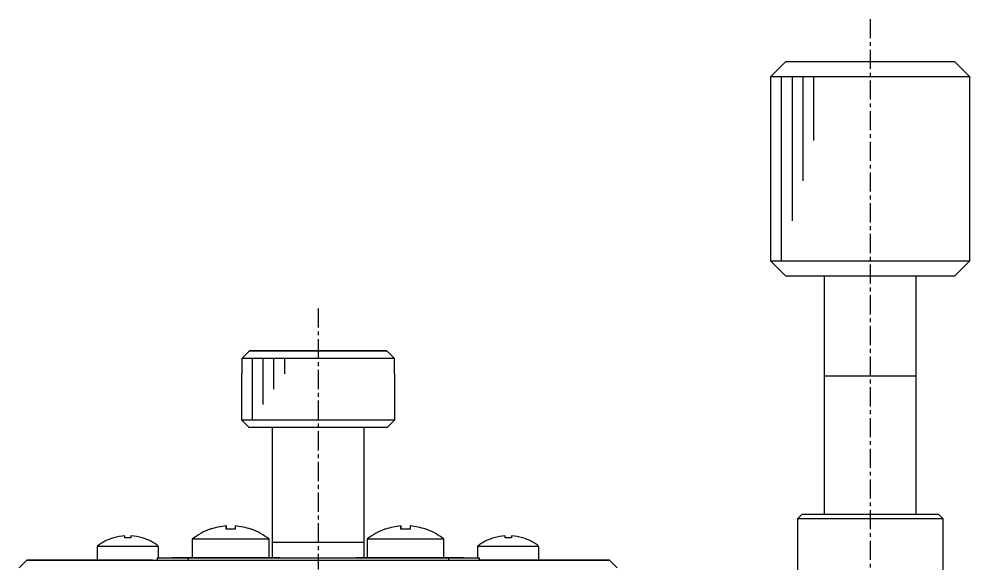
# Model space of a CAD drawing. Extents: x 97 to 299, y 65 to 330.
# Drawn here: x 112.5 to 174.5, y 294.2 to 329.7 of the extents above; entities that cross this region are included whole.
import ezdxf

# ---------------------------------------------------------------- set-up
doc = ezdxf.new("R2010")
doc.units = 0
doc.linetypes.add('CENTER', pattern=[2, 1.25, -0.25, 0.25, -0.25])
doc.layers.get('0').update_dxf_attribs({"linetype": 'CONTINUOUS'})
doc.layers.add('CENTER', color=1, linetype='CENTER')

# ---------------------------------------------------------------- blocks, each defined once
blk = doc.blocks.new('AID5640')
at = {"color": 3, "linetype": 'CONTINUOUS'}
for p, q in [((160.935963, 286.47078), (160.935887, 282.470793)), ((161.635963, 286.470767), (161.635906, 283.470524)), ((162.335963, 286.470754), (162.335925, 284.470255)), ((163.035963, 286.47074), (163.035944, 285.469986))]:
    blk.add_line(p, q, dxfattribs=at)
at = {"color": 7, "linetype": 'CONTINUOUS'}
blk.add_line((160.235944, 285.470793), (160.235887, 282.470793), dxfattribs=at)
blk = doc.blocks.new('AID2298')
at = {"color": 7, "linetype": 'CONTINUOUS'}
blk.add_line((194.736311, 304.820128), (194.736083, 292.820128), dxfattribs=at)
at = {"color": 3, "linetype": 'CONTINUOUS'}
for p, q in [((195.436311, 304.820128), (195.436083, 292.820128)), ((196.136311, 304.820128), (196.136133, 295.432749)), ((196.836311, 304.820128), (196.836182, 298.04537)), ((197.536311, 304.820128), (197.536232, 300.657991))]:
    blk.add_line(p, q, dxfattribs=at)

msp = doc.modelspace()

# ---------------------------------------------------------------- linework, layer by layer
at = {"color": 7, "linetype": 'CONTINUOUS'}
for p, q in [((162.478, 326.916), (161.478, 325.916)), ((162.478, 326.916), (173.478, 326.916)), ((162.478, 326.916), (173.478, 326.916)), ((174.478, 325.916), (173.478, 326.916)), ((174.478, 325.916), (161.478, 325.916)), ((161.478, 325.916), (161.478, 325.916)), ((174.478, 313.916), (174.478, 325.916)), ((161.478, 313.916), (174.478, 313.916)), ((161.478, 313.916), (162.478, 312.916)), ((173.478, 312.916), (174.478, 313.916)), ((173.478, 312.916), (162.478, 312.916)), ((164.978, 312.916), (164.978, 306.416)), ((170.978, 306.416), (170.978, 312.916)), ((127.003, 307.567), (127.506, 308.067)), ((136.953, 307.566), (127.003, 307.567)), ((127.003, 307.567), (127.003, 306.567)), ((136.45, 308.066), (127.506, 308.067)), ((127.506, 308.067), (136.45, 308.066)), ((136.45, 308.066), (136.953, 307.566)), ((136.953, 306.566), (136.953, 307.566)), ((127.003, 306.567), (126.978, 306.567)), ((127.003, 306.567), (126.978, 306.567)), ((136.978, 306.566), (136.953, 306.566)), ((136.978, 306.566), (136.953, 306.566)), ((136.978, 303.566), (136.978, 306.566)), ((164.978, 306.421), (164.978, 306.416)), ((164.978, 306.416), (164.978, 297.416)), ((170.977, 306.416), (164.978, 306.416)), ((164.978, 306.416), (164.978, 306.411)), ((170.978, 306.416), (170.977, 306.416)), ((170.978, 306.416), (170.978, 306.421)), ((170.978, 297.416), (170.978, 306.416)), ((170.978, 306.411), (170.978, 306.416)), ((126.978, 303.567), (127.478, 303.067)), ((126.978, 303.567), (136.978, 303.566)), ((136.478, 303.066), (136.978, 303.566)), ((136.478, 303.066), (127.478, 303.067)), ((128.978, 303.067), (128.977, 295.567)), ((134.977, 295.567), (134.978, 303.067)), ((163.528, 297.416), (163.227, 297.116)), ((172.727, 297.116), (163.227, 297.116)), ((163.227, 297.116), (163.227, 292.416)), ((163.528, 297.416), (164.978, 297.416)), ((163.528, 297.416), (172.428, 297.416)), ((170.978, 297.416), (172.428, 297.416)), ((172.727, 297.116), (172.428, 297.416)), ((172.727, 292.416), (172.727, 297.116)), ((124.961, 296.432), (124.927, 296.432)), ((124.961, 296.432), (124.927, 296.432)), ((125.977, 296.644), (125.977, 296.432)), ((125.977, 296.432), (125.977, 296.644)), ((126.577, 296.432), (125.977, 296.432)), ((126.577, 296.644), (126.577, 296.432)), ((127.627, 296.432), (127.594, 296.432)), ((127.627, 296.432), (127.594, 296.432)), ((136.361, 296.432), (136.327, 296.432)), ((136.361, 296.432), (136.327, 296.432)), ((137.377, 296.644), (137.377, 296.432)), ((137.377, 296.432), (137.377, 296.644)), ((137.977, 296.432), (137.377, 296.432)), ((137.977, 296.644), (137.977, 296.432)), ((139.027, 296.432), (138.994, 296.432)), ((139.027, 296.432), (138.994, 296.432)), ((118.649, 295.873), (118.627, 295.873)), ((118.649, 295.873), (118.627, 295.873)), ((119.377, 295.873), (119.377, 296.004)), ((119.777, 295.873), (119.377, 295.873)), ((119.777, 296.004), (119.777, 295.873)), ((120.527, 295.873), (120.506, 295.873)), ((120.527, 295.873), (120.506, 295.873)), ((128.777, 295.789), (123.777, 295.789)), ((123.777, 295.789), (123.777, 294.567)), ((128.777, 294.567), (128.777, 295.789)), ((140.177, 295.789), (135.177, 295.789)), ((135.177, 295.789), (135.177, 294.567)), ((140.177, 294.567), (140.177, 295.789)), ((143.449, 295.873), (143.427, 295.873)), ((143.449, 295.873), (143.427, 295.873)), ((144.177, 295.873), (144.177, 296.004)), ((144.577, 295.873), (144.177, 295.873)), ((144.577, 296.004), (144.577, 295.873)), ((145.327, 295.873), (145.306, 295.873)), ((145.327, 295.873), (145.306, 295.873)), ((121.577, 295.315), (117.577, 295.315)), ((117.577, 295.315), (117.577, 294.417)), ((121.577, 294.567), (121.577, 295.315)), ((131.977, 295.567), (128.977, 295.567)), ((131.977, 295.567), (128.977, 295.567)), ((128.977, 295.567), (128.977, 294.567)), ((134.977, 295.567), (131.977, 295.567)), ((134.977, 295.567), (131.977, 295.567)), ((134.977, 294.567), (134.977, 295.567)), ((146.377, 295.315), (142.377, 295.315)), ((142.377, 295.315), (142.377, 294.566)), ((146.377, 294.417), (146.377, 295.315)), ((121.477, 294.567), (123.477, 294.567)), ((121.477, 294.567), (121.477, 294.417)), ((121.477, 294.567), (122.477, 294.567)), ((122.977, 294.567), (122.477, 294.567)), ((123.477, 294.567), (122.977, 294.567)), ((124.977, 294.567), (123.327, 294.567)), ((124.977, 294.567), (123.327, 294.567)), ((123.477, 294.567), (140.477, 294.566)), ((123.477, 294.567), (123.777, 294.567)), ((129.472, 294.567), (124.977, 294.567)), ((124.977, 294.567), (128.977, 294.567)), ((128.977, 294.567), (128.777, 294.567)), ((138.977, 294.566), (134.483, 294.567)), ((134.977, 294.567), (138.977, 294.566)), ((136.377, 294.566), (134.977, 294.567)), ((140.177, 294.567), (135.177, 294.567)), ((136.177, 294.566), (139.177, 294.566)), ((136.177, 294.566), (136.377, 294.566)), ((136.377, 294.567), (136.377, 294.566)), ((138.977, 294.566), (138.977, 294.567)), ((138.977, 294.566), (139.177, 294.566)), ((140.627, 294.566), (138.977, 294.566)), ((138.977, 294.566), (140.477, 294.566)), ((140.627, 294.566), (138.977, 294.566)), ((140.477, 294.566), (142.477, 294.566)), ((140.977, 294.566), (140.477, 294.566)), ((141.477, 294.566), (140.977, 294.566)), ((141.477, 294.566), (142.477, 294.566)), ((142.477, 294.566), (142.477, 294.416)), ((112.977, 294.417), (112.477, 293.917)), ((112.977, 294.417), (150.977, 294.416)), ((121.177, 294.417), (112.977, 294.417)), ((146.377, 294.417), (142.477, 294.417)), ((150.977, 294.416), (142.477, 294.416)), ((143.377, 294.417), (143.377, 294.416)), ((145.377, 294.416), (145.377, 294.417)), ((151.477, 293.916), (150.977, 294.416))]:
    msp.add_line(p, q, dxfattribs=at)
at = {"color": 9, "linetype": 'CONTINUOUS'}
for p, q in [((170.977, 306.416), (164.978, 306.416)), ((170.978, 306.416), (170.977, 306.416)), ((123.477, 294.567), (123.477, 294.417)), ((140.477, 294.566), (140.477, 294.416))]:
    msp.add_line(p, q, dxfattribs=at)
at = {"color": 7, "linetype": 'CONTINUOUS'}
for centre, radius, start, end in [((126.277, 292.667), 4, 109.72355, 128.6811), ((126.277, 292.667), 3.989, 94.31231, 109.26711), ((126.277, 292.667), 3.989, 70.73071, 85.68552), ((126.277, 292.667), 4, 51.31672, 70.27428), ((137.677, 292.667), 4, 109.72355, 128.6811), ((137.677, 292.667), 3.989, 94.31231, 109.26711), ((137.677, 292.667), 3.989, 70.73071, 85.68552), ((137.677, 292.667), 4, 51.31672, 70.27428), ((119.577, 292.817), 3.2, 107.26892, 128.6811), ((119.577, 292.817), 3.194, 93.58926, 106.90417), ((119.577, 292.817), 3.194, 73.09365, 86.40856), ((119.577, 292.817), 3.2, 51.31672, 72.72891), ((144.377, 292.817), 3.2, 107.26892, 128.6811), ((144.377, 292.817), 3.194, 93.58926, 106.90417), ((144.377, 292.817), 3.194, 73.09365, 86.40856), ((144.377, 292.817), 3.2, 51.31672, 72.72891)]:
    msp.add_arc(centre, radius, start, end, dxfattribs=at)
at = {"layer": 'CENTER', "color": 1, "linetype": 'CENTER'}
for p, q in [((167.978, 329.679), (167.977, 270.519)), ((131.978, 310.817), (131.977, 293.817))]:
    msp.add_line(p, q, dxfattribs=at)

# ---------------------------------------------------------------- block references
for name in ['AID2298', 'AID5640']:
    msp.add_blockref(name, (-33.258, 21.096))

doc.saveas('drawing.dxf')
